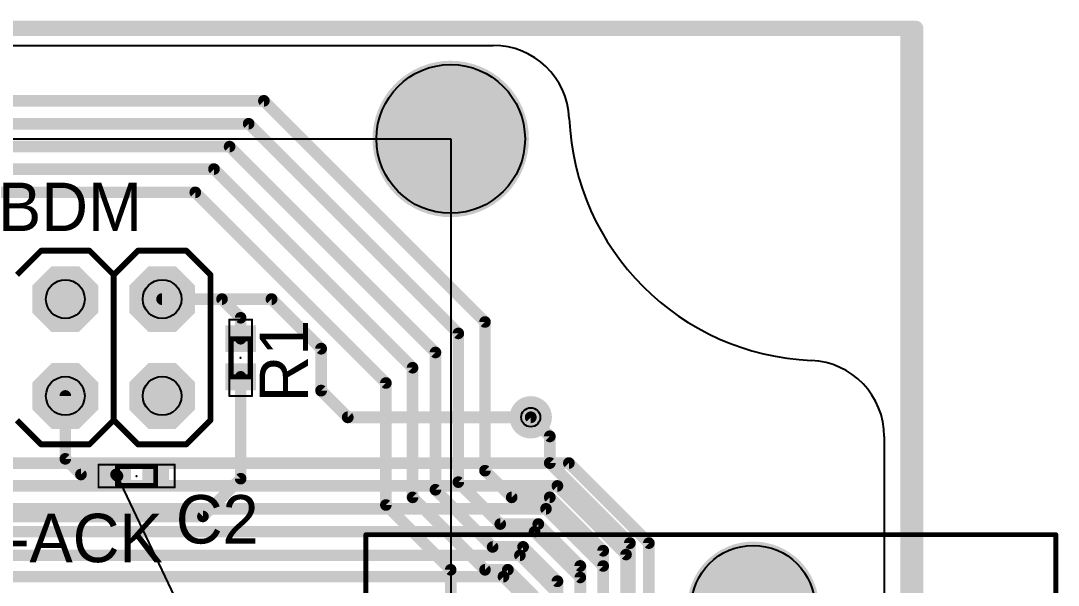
# Model space of a CAD drawing. Extents: x -32.4 to 32.4, y -21.2 to 21.1.
# Drawn here: x 5.22 to 32.44, y 6.3 to 21.1 of the extents above; entities that cross this region are included whole.
import ezdxf
from ezdxf.enums import TextEntityAlignment as Align

# ---------------------------------------------------------------- set-up
doc = ezdxf.new("R2010")
doc.units = 0
for name, color, linetype in [('1', 22, 'CONTINUOUS'), ('16', 175, 'CONTINUOUS'), ('17', 82, 'CONTINUOUS'), ('18', 82, 'CONTINUOUS'), ('19', 53, 'CONTINUOUS'), ('20', 7, 'CONTINUOUS'), ('21', 253, 'CONTINUOUS'), ('22', 253, 'CONTINUOUS'), ('23', 7, 'CONTINUOUS'), ('25', 253, 'CONTINUOUS'), ('29', 7, 'CONTINUOUS'), ('30', 253, 'CONTINUOUS'), ('31', 253, 'CONTINUOUS'), ('39', 22, 'CONTINUOUS'), ('40', 175, 'CONTINUOUS'), ('44', 253, 'CONTINUOUS'), ('51', 253, 'CONTINUOUS')]:
    doc.layers.add(name, color=color, linetype=linetype)

# ---------------------------------------------------------------- blocks, each defined once
blk = doc.blocks.new('RECT')
blk.add_solid([(-0.5, -0.5), (0.5, -0.5), (-0.5, 0.5), (0.5, 0.5)])
blk = doc.blocks.new('OCTAGONP')
at = {"const_width": 0.5}
blk.add_lwpolyline([(-0.25, -0.1036), (-0.25, 0.1036), (-0.1036, 0.25), (0.1036, 0.25), (0.25, 0.1036), (0.25, -0.1036), (0.1036, -0.25), (-0.1036, -0.25), (-0.25, -0.1036), (-0.25, 0.1036)], dxfattribs=at)
blk = doc.blocks.new('ROUNDV')
at = {"const_width": 0.5}
blk.add_lwpolyline([(0, -0.25, 1), (0, 0.25, 1), (0, -0.25)], format="xyb", dxfattribs=at)

msp = doc.modelspace()

# ---------------------------------------------------------------- linework, layer by layer
at = {"layer": '1'}
for points, const_width in [([(-28.3, 20.9), (28.7, 20.9)], 0.4), ([(28.7, 20.9), (28.7, -21)], 0.4), ([(-5.8, 19), (11.6, 19)], 0.3048), ([(11.6, 19), (17.4, 13.2)], 0.3048), ([(11.2, 18.4), (-5.3, 18.4)], 0.3048), ([(16.7, 12.9), (11.2, 18.4)], 0.3048), ([(-5.1, 17.8), (10.7, 17.8)], 0.3048), ([(10.7, 17.8), (16.1, 12.4)], 0.3048), ([(-4.79, 17.21), (10.29, 17.21)], 0.3048), ([(10.29, 17.21), (15.5, 12)], 0.3048), ([(-4.4, 16.6), (9.8, 16.6)], 0.3048), ([(9.8, 16.6), (14.8, 11.6)], 0.3048), ([(10.5, 13.8), (8.93, 13.8)], 0.3048), ([(10.99, 13.31), (10.5, 13.8)], 0.3048), ([(10.99, 12.76), (10.99, 13.31)], 0.3048), ([(17.4, 13.2), (17.4, 9.3)], 0.3048), ([(16.7, 12.9), (16.7, 9)], 0.3048), ([(16.1, 8.8), (16.1, 12.4)], 0.3048), ([(15.5, 12), (15.5, 8.6)], 0.3048), ([(10.99, 11.76), (10.99, 9.09)], 0.3048), ([(14.8, 11.6), (14.8, 8.4)], 0.3048), ([(6.39, 11.26), (6.39, 9.61)], 0.3048), ([(19.1, 10.2), (18.6, 10.7)], 0.3096), ([(19.1, 9.5), (19.1, 10.2)], 0.3096), ([(6.39, 9.61), (6.8, 9.2)], 0.3048), ([(21.2, 7.4), (19.1, 9.5)], 0.3096), ([(6.8, 9.2), (7.72, 9.2)], 0.3048), ([(7.72, 9.2), (7.76, 9.16)], 0.3048), ([(17.4, 9.3), (18.1, 8.6)], 0.3048), ([(10.99, 9.09), (10, 8.1)], 0.3048), ([(16.7, 9), (17.8, 7.9)], 0.3048), ([(15.5, 8.6), (17.4, 6.7)], 0.3048), ([(17.6, 7.3), (16.1, 8.8)], 0.3048), ([(18.1, 8.6), (19.1, 8.6)], 0.3048), ([(20.5, 7.2), (19.1, 8.6)], 0.3096), ([(14.8, 8.4), (16.5, 6.7)], 0.3048), ([(10, 8.1), (5, 8.1)], 0.3048), ([(17.8, 7.9), (18.8, 7.9)], 0.3048), ([(19.9, 6.8), (18.8, 7.9)], 0.3096), ([(18.4, 7.3), (17.6, 7.3)], 0.3048), ([(19.3, 6.4), (18.4, 7.3)], 0.3096), ([(20.5, 5.7), (20.5, 7.2)], 0.3096), ([(21.2, 5.9), (21.2, 7.4)], 0.3096), ([(16.5, 6.7), (16.5, 4.3)], 0.3048), ([(17.4, 6.7), (18, 6.7)], 0.3048), ([(18.7, 6), (18, 6.7)], 0.3096), ([(19.9, 5.5), (19.9, 6.8)], 0.3096), ([(19.3, 5.2), (19.3, 6.4)], 0.3096)]:
    msp.add_lwpolyline(points, dxfattribs=dict(at, const_width=const_width))
for points, const_width in [([(28.8, 20.9, 1), (28.6, 20.9)], 0.2), ([(28.7, 20.8, 1), (28.7, 21)], 0.2), ([(11.6539, 19.0539, 1), (11.5461, 18.9461)], 0.1524), ([(11.6, 18.9238, 1), (11.6, 19.0762)], 0.1524), ([(11.2539, 18.4539, 1), (11.1461, 18.3461)], 0.1524), ([(11.2, 18.3238, 1), (11.2, 18.4762)], 0.1524), ([(10.7539, 17.8539, 1), (10.6461, 17.7461)], 0.1524), ([(10.7, 17.7238, 1), (10.7, 17.8762)], 0.1524), ([(10.3439, 17.2639, 1), (10.2361, 17.1561)], 0.1524), ([(10.29, 17.1338, 1), (10.29, 17.2862)], 0.1524), ([(9.8539, 16.6539, 1), (9.7461, 16.5461)], 0.1524), ([(9.8, 16.5238, 1), (9.8, 16.6762)], 0.1524), ([(8.93, 13.8762, 1), (8.93, 13.7238)], 0.1524), ([(10.5539, 13.8539, 1), (10.4461, 13.7461)], 0.1524), ([(10.5, 13.7238, 1), (10.5, 13.8762)], 0.1524), ([(11.0662, 13.31, 1), (10.9138, 13.31)], 0.1524), ([(10.9361, 13.2561, 1), (11.0439, 13.3639)], 0.1524), ([(17.4762, 13.2, 1), (17.3238, 13.2)], 0.1524), ([(17.3461, 13.1461, 1), (17.4539, 13.2539)], 0.1524), ([(10.9138, 12.76, 1), (11.0662, 12.76)], 0.1524), ([(16.7762, 12.9, 1), (16.6238, 12.9)], 0.1524), ([(16.6461, 12.8461, 1), (16.7539, 12.9539)], 0.1524), ([(16.1762, 12.4, 1), (16.0238, 12.4)], 0.1524), ([(16.0461, 12.3461, 1), (16.1539, 12.4539)], 0.1524), ([(15.5762, 12, 1), (15.4238, 12)], 0.1524), ([(15.4461, 11.9461, 1), (15.5539, 12.0539)], 0.1524), ([(11.0662, 11.76, 1), (10.9138, 11.76)], 0.1524), ([(14.8762, 11.6, 1), (14.7238, 11.6)], 0.1524), ([(14.7461, 11.5461, 1), (14.8539, 11.6539)], 0.1524), ([(6.4662, 11.26, 1), (6.3138, 11.26)], 0.1524), ([(18.6547, 10.7547, 1), (18.5453, 10.6453)], 0.1548), ([(19.1774, 10.2, 1), (19.0226, 10.2)], 0.1548), ([(19.0453, 10.1453, 1), (19.1547, 10.2547)], 0.1548), ([(6.4439, 9.6639, 1), (6.3361, 9.5561)], 0.1524), ([(6.3138, 9.61, 1), (6.4662, 9.61)], 0.1524), ([(19.1547, 9.5547, 1), (19.0453, 9.4453)], 0.1548), ([(19.0226, 9.5, 1), (19.1774, 9.5)], 0.1548), ([(6.8, 9.2762, 1), (6.8, 9.1238)], 0.1524), ([(6.7461, 9.1461, 1), (6.8539, 9.2539)], 0.1524), ([(7.7739, 9.2539, 1), (7.6661, 9.1461)], 0.1524), ([(7.7061, 9.1061, 1), (7.8139, 9.2139)], 0.1524), ([(7.72, 9.1238, 1), (7.72, 9.2762)], 0.1524), ([(17.4539, 9.3539, 1), (17.3461, 9.2461)], 0.1524), ([(17.3238, 9.3, 1), (17.4762, 9.3)], 0.1524), ([(10.9138, 9.09, 1), (11.0662, 9.09)], 0.1524), ([(11.0439, 9.0361, 1), (10.9361, 9.1439)], 0.1524), ([(16.7539, 9.0539, 1), (16.6461, 8.9461)], 0.1524), ([(16.6238, 9, 1), (16.7762, 9)], 0.1524), ([(15.5539, 8.6539, 1), (15.4461, 8.5461)], 0.1524), ([(16.1539, 8.8539, 1), (16.0461, 8.7461)], 0.1524), ([(16.0238, 8.8, 1), (16.1762, 8.8)], 0.1524), ([(18.1, 8.6762, 1), (18.1, 8.5238)], 0.1524), ([(18.0461, 8.5461, 1), (18.1539, 8.6539)], 0.1524), ([(19.1547, 8.6547, 1), (19.0453, 8.5453)], 0.1548), ([(19.1, 8.5238, 1), (19.1, 8.6762)], 0.1524), ([(14.8539, 8.4539, 1), (14.7461, 8.3461)], 0.1524), ([(14.7238, 8.4, 1), (14.8762, 8.4)], 0.1524), ([(15.4238, 8.6, 1), (15.5762, 8.6)], 0.1524), ([(9.9461, 8.1539, 1), (10.0539, 8.0461)], 0.1524), ([(10, 8.0238, 1), (10, 8.1762)], 0.1524), ([(17.8, 7.9762, 1), (17.8, 7.8238)], 0.1524), ([(17.7461, 7.8461, 1), (17.8539, 7.9539)], 0.1524), ([(18.8547, 7.9547, 1), (18.7453, 7.8453)], 0.1548), ([(18.8, 7.8238, 1), (18.8, 7.9762)], 0.1524), ([(17.6, 7.3762, 1), (17.6, 7.2238)], 0.1524), ([(17.5461, 7.2461, 1), (17.6539, 7.3539)], 0.1524), ([(18.4547, 7.3547, 1), (18.3453, 7.2453)], 0.1548), ([(18.4, 7.2238, 1), (18.4, 7.3762)], 0.1524), ([(20.5774, 7.2, 1), (20.4226, 7.2)], 0.1548), ([(21.2774, 7.4, 1), (21.1226, 7.4)], 0.1548), ([(21.1453, 7.3453, 1), (21.2547, 7.4547)], 0.1548), ([(20.4453, 7.1453, 1), (20.5547, 7.2547)], 0.1548), ([(16.5762, 6.7, 1), (16.4238, 6.7)], 0.1524), ([(16.4461, 6.6461, 1), (16.5539, 6.7539)], 0.1524), ([(17.4, 6.7762, 1), (17.4, 6.6238)], 0.1524), ([(17.3461, 6.6461, 1), (17.4539, 6.7539)], 0.1524), ([(18.0547, 6.7547, 1), (17.9453, 6.6453)], 0.1548), ([(18, 6.6238, 1), (18, 6.7762)], 0.1524), ([(19.9774, 6.8, 1), (19.8226, 6.8)], 0.1548), ([(19.8453, 6.7453, 1), (19.9547, 6.8547)], 0.1548), ([(19.3774, 6.4, 1), (19.2226, 6.4)], 0.1548), ([(19.2453, 6.3453, 1), (19.3547, 6.4547)], 0.1548)]:
    msp.add_lwpolyline(points, format="xyb", dxfattribs=dict(at, const_width=const_width))
at = {"layer": '16'}
for points, const_width in [([(-28.3, 20.9), (28.5, 20.9)], 0.4), ([(28.5, 20.9), (28.5, -21)], 0.4), ([(11.8, 13.8), (8.93, 13.8)], 0.3096), ([(13.1, 12.5), (11.8, 13.8)], 0.3096), ([(13.1, 11.4), (13.1, 12.5)], 0.3096), ([(13.8, 10.7), (13.1, 11.4)], 0.3096), ([(18.6, 10.7), (13.8, 10.7)], 0.3096), ([(2.1, 9.5), (19.6, 9.5)], 0.3048), ([(19.6, 9.5), (21.7, 7.4)], 0.3048), ([(1.8, 8.9), (19.3, 8.9)], 0.3048), ([(19.3, 8.9), (21.1, 7.1)], 0.3048), ([(1.4, 8.3), (19, 8.3)], 0.3048), ([(19, 8.3), (20.5, 6.8)], 0.3048), ([(1.1, 7.7), (18.7, 7.7)], 0.3048), ([(18.7, 7.7), (19.9, 6.5)], 0.3048), ([(21.7, 7.4), (21.7, 5.4)], 0.3048), ([(18.3157, 7.0794), (0.3206, 7.0794)], 0.3048), ([(19.2794, 6.1157), (18.3157, 7.0794)], 0.3048), ([(21.1, 7.1), (21.1, 5.2)], 0.3048), ([(20.5, 6.8), (20.5, 5)], 0.3048), ([(17.8843, 6.5206), (1.7206, 6.5206)], 0.3048), ([(18.7206, 5.6843), (17.8843, 6.5206)], 0.3048), ([(19.9, 6.5), (19.9, 4.6)], 0.3048)]:
    msp.add_lwpolyline(points, dxfattribs=dict(at, const_width=const_width))
for points, const_width in [([(28.6, 20.9, 1), (28.4, 20.9)], 0.2), ([(28.5, 20.8, 1), (28.5, 21)], 0.2), ([(8.93, 13.8774, 1), (8.93, 13.7226)], 0.1548), ([(11.8547, 13.8547, 1), (11.7453, 13.7453)], 0.1548), ([(11.8, 13.7226, 1), (11.8, 13.8774)], 0.1548), ([(13.1774, 12.5, 1), (13.0226, 12.5)], 0.1548), ([(13.0453, 12.4453, 1), (13.1547, 12.5547)], 0.1548), ([(13.1547, 11.4547, 1), (13.0453, 11.3453)], 0.1548), ([(13.0226, 11.4, 1), (13.1774, 11.4)], 0.1548), ([(13.8, 10.7774, 1), (13.8, 10.6226)], 0.1548), ([(13.7453, 10.6453, 1), (13.8547, 10.7547)], 0.1548), ([(18.6, 10.6226, 1), (18.6, 10.7774)], 0.1548), ([(19.6539, 9.5539, 1), (19.5461, 9.4461)], 0.1524), ([(19.6, 9.4238, 1), (19.6, 9.5762)], 0.1524), ([(19.3539, 8.9539, 1), (19.2461, 8.8461)], 0.1524), ([(19.3, 8.8238, 1), (19.3, 8.9762)], 0.1524), ([(19.0539, 8.3539, 1), (18.9461, 8.2461)], 0.1524), ([(19, 8.2238, 1), (19, 8.3762)], 0.1524), ([(18.7539, 7.7539, 1), (18.6461, 7.6461)], 0.1524), ([(18.7, 7.6238, 1), (18.7, 7.7762)], 0.1524), ([(21.7762, 7.4, 1), (21.6238, 7.4)], 0.1524), ([(21.6461, 7.3461, 1), (21.7539, 7.4539)], 0.1524), ([(18.3696, 7.1333, 1), (18.2619, 7.0255)], 0.1524), ([(18.3157, 7.0032, 1), (18.3157, 7.1556)], 0.1524), ([(21.1762, 7.1, 1), (21.0238, 7.1)], 0.1524), ([(21.0461, 7.0461, 1), (21.1539, 7.1539)], 0.1524), ([(20.5762, 6.8, 1), (20.4238, 6.8)], 0.1524), ([(20.4461, 6.7461, 1), (20.5539, 6.8539)], 0.1524), ([(17.9381, 6.5745, 1), (17.8304, 6.4667)], 0.1524), ([(17.8843, 6.4444, 1), (17.8843, 6.5968)], 0.1524), ([(19.9762, 6.5, 1), (19.8238, 6.5)], 0.1524), ([(19.8461, 6.4461, 1), (19.9539, 6.5539)], 0.1524)]:
    msp.add_lwpolyline(points, format="xyb", dxfattribs=dict(at, const_width=const_width))
at = {"layer": '19'}
for p, q in [((-16.5, 18), (16.5, 18)), ((16.5, 18), (16.5, -18)), ((14.9922, -6.045), (7.76, 9.16))]:
    msp.add_line(p, q, dxfattribs=at)
at = {"layer": '20'}
for p, q in [((-17.6127, 20.455), (17.6127, 20.455)), ((27.875, 10.1927), (27.875, -10.1927))]:
    msp.add_line(p, q, dxfattribs=at)
for centre, radius in [((16.5, 18), 1.95), ((24.435, 5.715), 1.625)]:
    msp.add_circle(centre, radius, dxfattribs=at)
for centre, radius, start, end in [((17.6127, 18.455), 2, 2.4226, 90), ((26.24, 18.82), 6.635, 182.4226, 267.5774), ((25.875, 10.1927), 2, 360, 87.5774)]:
    msp.add_arc(centre, radius, start, end, dxfattribs=at)
at = {"layer": '21', "const_width": 0.1524}
for points in [[(5.755, 15.07), (5.12, 14.435)], [(7.025, 15.07), (5.755, 15.07)], [(7.66, 14.435), (7.025, 15.07)], [(8.295, 15.07), (7.66, 14.435)], [(9.565, 15.07), (8.295, 15.07)], [(10.2, 14.435), (9.565, 15.07)], [(7.66, 10.625), (7.66, 14.435)], [(10.2, 10.625), (10.2, 14.435)], [(5.755, 9.99), (5.12, 10.625)], [(7.66, 10.625), (7.025, 9.99)], [(8.295, 9.99), (7.66, 10.625)], [(10.2, 10.625), (9.565, 9.99)], [(7.025, 9.99), (5.755, 9.99)], [(9.565, 9.99), (8.295, 9.99)]]:
    msp.add_lwpolyline(points, dxfattribs=at)
at = {"layer": '21', "const_width": 0.0762}
for points in [[(5.755, 15.1081, 1), (5.755, 15.0319)], [(5.7819, 15.0431, 1), (5.7281, 15.0969)], [(7.0519, 15.0969, 1), (6.9981, 15.0431)], [(7.025, 15.0319, 1), (7.025, 15.1081)], [(8.295, 15.1081, 1), (8.295, 15.0319)], [(8.3219, 15.0431, 1), (8.2681, 15.0969)], [(9.5919, 15.0969, 1), (9.5381, 15.0431)], [(9.565, 15.0319, 1), (9.565, 15.1081)], [(7.6981, 14.435, 1), (7.6219, 14.435)], [(7.6331, 14.4619, 1), (7.6869, 14.4081)], [(7.6331, 14.4081, 1), (7.6869, 14.4619)], [(10.2381, 14.435, 1), (10.1619, 14.435)], [(10.1731, 14.4081, 1), (10.2269, 14.4619)], [(7.6219, 10.625, 1), (7.6981, 10.625)], [(7.6869, 10.6519, 1), (7.6331, 10.5981)], [(7.6869, 10.5981, 1), (7.6331, 10.6519)], [(10.1619, 10.625, 1), (10.2381, 10.625)], [(10.2269, 10.5981, 1), (10.1731, 10.6519)], [(5.755, 10.0281, 1), (5.755, 9.9519)], [(5.7281, 9.9631, 1), (5.7819, 10.0169)], [(6.9981, 10.0169, 1), (7.0519, 9.9631)], [(7.025, 9.9519, 1), (7.025, 10.0281)], [(8.295, 10.0281, 1), (8.295, 9.9519)], [(8.2681, 9.9631, 1), (8.3219, 10.0169)], [(9.5381, 10.0169, 1), (9.5919, 9.9631)], [(9.565, 9.9519, 1), (9.565, 10.0281)]]:
    msp.add_lwpolyline(points, format="xyb", dxfattribs=at)
at = {"layer": '22', "const_width": 0.0635}
for points in [[(14.3068, 7.62, 1), (14.2432, 7.62)], [(14.275, 7.6517, 1), (14.275, 7.5883)], [(32.4068, 7.62, 1), (32.3432, 7.62)], [(32.375, 7.5883, 1), (32.375, 7.6517)]]:
    msp.add_lwpolyline(points, format="xyb", dxfattribs=at)
at = {"layer": '22', "const_width": 0.127}
for points in [[(14.275, 7.62), (14.275, -7.62)], [(32.375, 7.62), (14.275, 7.62)], [(32.375, -7.62), (32.375, 7.62)]]:
    msp.add_lwpolyline(points, dxfattribs=at)
at = {"layer": '23'}
for p in [(10.99, 12.26), (8.26, 9.16)]:
    msp.add_point(p, dxfattribs=at)
at = {"layer": '29'}
for points, const_width in [([(16.5, 16.9742, 1), (16.5, 19.0258, 1), (16.5, 16.9742)], 2.0516), ([(24.435, 4.8517, 1), (24.435, 6.5783, 1), (24.435, 4.8517)], 1.7266)]:
    msp.add_lwpolyline(points, format="xyb", dxfattribs=dict(at, const_width=const_width))
at = {"layer": '30'}
for points, const_width in [([(16.5, 16.9742, 1), (16.5, 19.0258, 1), (16.5, 16.9742)], 2.0516), ([(24.435, 4.8517, 1), (24.435, 6.5783, 1), (24.435, 4.8517)], 1.7266)]:
    msp.add_lwpolyline(points, format="xyb", dxfattribs=dict(at, const_width=const_width))
at = {"layer": '39', "const_width": 0.0508}
for points in [[(11.29, 13.26), (10.69, 13.26)], [(10.69, 13.26), (10.69, 11.26)], [(11.29, 11.26), (11.29, 13.26)], [(10.69, 11.26), (11.29, 11.26)], [(9.26, 9.46), (7.26, 9.46)], [(7.26, 9.46), (7.26, 8.86)], [(9.26, 8.86), (9.26, 9.46)], [(7.26, 8.86), (9.26, 8.86)]]:
    msp.add_lwpolyline(points, dxfattribs=at)
at = {"layer": '39', "const_width": 0.0254}
for points in [[(10.69, 13.2727, 1), (10.69, 13.2473)], [(10.7027, 13.26, 1), (10.6773, 13.26)], [(11.3027, 13.26, 1), (11.2773, 13.26)], [(11.29, 13.2473, 1), (11.29, 13.2727)], [(10.69, 11.2727, 1), (10.69, 11.2473)], [(10.6773, 11.26, 1), (10.7027, 11.26)], [(11.2773, 11.26, 1), (11.3027, 11.26)], [(11.29, 11.2473, 1), (11.29, 11.2727)], [(7.26, 9.4727, 1), (7.26, 9.4473)], [(7.2727, 9.46, 1), (7.2473, 9.46)], [(9.2727, 9.46, 1), (9.2473, 9.46)], [(9.26, 9.4473, 1), (9.26, 9.4727)], [(7.26, 8.8727, 1), (7.26, 8.8473)], [(7.2473, 8.86, 1), (7.2727, 8.86)], [(9.2473, 8.86, 1), (9.2727, 8.86)], [(9.26, 8.8473, 1), (9.26, 8.8727)]]:
    msp.add_lwpolyline(points, format="xyb", dxfattribs=at)
at = {"layer": '40', "const_width": 0.0635}
for points in [[(14.3068, 7.62, 1), (14.2432, 7.62)], [(14.275, 7.6517, 1), (14.275, 7.5883)], [(32.4068, 7.62, 1), (32.3432, 7.62)], [(32.375, 7.5883, 1), (32.375, 7.6517)]]:
    msp.add_lwpolyline(points, format="xyb", dxfattribs=at)
at = {"layer": '40', "const_width": 0.127}
for points in [[(32.375, 7.62), (14.275, 7.62)], [(14.275, 7.62), (14.275, -7.62)], [(32.375, -7.62), (32.375, 7.62)]]:
    msp.add_lwpolyline(points, dxfattribs=at)
at = {"layer": '44'}
for centre, radius in [((6.39, 13.8), 0.508), ((8.93, 13.8), 0.508), ((6.39, 11.26), 0.508), ((8.93, 11.26), 0.508), ((18.6, 10.7), 0.25)]:
    msp.add_circle(centre, radius, dxfattribs=at)
at = {"layer": '51', "const_width": 0.0635}
for points in [[(10.74, 12.7918, 1), (10.74, 12.7282)], [(10.7718, 12.76, 1), (10.7082, 12.76)], [(11.19, 12.7918, 1), (11.19, 12.7282)], [(11.2718, 12.76, 1), (11.2082, 12.76)], [(11.24, 12.7282, 1), (11.24, 12.7918)], [(11.24, 12.7282, 1), (11.24, 12.7918)], [(10.74, 11.7918, 1), (10.74, 11.7282)], [(10.7082, 11.76, 1), (10.7718, 11.76)], [(11.2082, 11.76, 1), (11.2718, 11.76)], [(11.24, 11.7282, 1), (11.24, 11.7918)], [(7.76, 9.4418, 1), (7.76, 9.3782)], [(7.7918, 9.41, 1), (7.7283, 9.41)], [(8.7918, 9.41, 1), (8.7282, 9.41)], [(8.76, 9.3782, 1), (8.76, 9.4418)], [(8.7918, 8.96, 1), (8.7282, 8.96)], [(7.76, 8.9418, 1), (7.76, 8.8782)], [(7.7283, 8.91, 1), (7.7918, 8.91)], [(8.7282, 8.91, 1), (8.7918, 8.91)], [(8.7282, 8.91, 1), (8.7918, 8.91)], [(8.76, 8.8782, 1), (8.76, 8.9418)]]:
    msp.add_lwpolyline(points, format="xyb", dxfattribs=at)
at = {"layer": '51', "const_width": 0.127}
for points in [[(11.24, 12.76), (10.74, 12.76)], [(10.74, 12.76), (10.74, 11.76)], [(11.24, 12.76), (11.19, 12.76)], [(11.24, 11.76), (11.24, 12.76)], [(10.74, 11.76), (11.24, 11.76)], [(8.76, 9.41), (7.76, 9.41)], [(7.76, 9.41), (7.76, 8.91)], [(8.76, 8.91), (8.76, 9.41)], [(8.76, 8.91), (8.76, 8.96)], [(7.76, 8.91), (8.76, 8.91)]]:
    msp.add_lwpolyline(points, dxfattribs=at)

# ---------------------------------------------------------------- block references
at = {"layer": '1', "xscale": 0.5, "yscale": 0.6}
for p, rotation in [((10.99, 12.76), 270), ((10.99, 11.76), 270), ((7.76, 9.16), 180), ((8.76, 9.16), 180)]:
    msp.add_blockref('RECT', p, dxfattribs=dict(at, rotation=rotation))
at = {"layer": '17', "xscale": 1.524, "yscale": 1.524, "rotation": 180}
for p in [(6.39, 13.8), (6.39, 13.8), (8.93, 13.8), (8.93, 13.8), (6.39, 11.26), (6.39, 11.26), (8.93, 11.26), (8.93, 11.26)]:
    msp.add_blockref('OCTAGONP', p, dxfattribs=at)
at = {"layer": '18', "xscale": 0.9064, "yscale": 0.9064}
msp.add_blockref('ROUNDV', (18.6, 10.7), dxfattribs=at)
msp.add_blockref('ROUNDV', (18.6, 10.7), dxfattribs=at)
at = {"layer": '29'}
for name, p, xscale, yscale, rotation in [('OCTAGONP', (6.39, 13.8), 1.7272, 1.7272, 180), ('OCTAGONP', (8.93, 13.8), 1.7272, 1.7272, 180), ('RECT', (10.99, 12.76), 0.7032, 0.8032, 270), ('OCTAGONP', (6.39, 11.26), 1.7272, 1.7272, 180), ('OCTAGONP', (8.93, 11.26), 1.7272, 1.7272, 180), ('RECT', (10.99, 11.76), 0.7032, 0.8032, 270), ('RECT', (7.76, 9.16), 0.7032, 0.8032, 180), ('RECT', (8.76, 9.16), 0.7032, 0.8032, 180)]:
    msp.add_blockref(name, p, dxfattribs=dict(at, xscale=xscale, yscale=yscale, rotation=rotation))
at = {"layer": '29', "xscale": 1.1096, "yscale": 1.1096}
msp.add_blockref('ROUNDV', (18.6, 10.7), dxfattribs=at)
at = {"layer": '30', "xscale": 1.7272, "yscale": 1.7272, "rotation": 180}
for p in [(6.39, 13.8), (8.93, 13.8), (6.39, 11.26), (8.93, 11.26)]:
    msp.add_blockref('OCTAGONP', p, dxfattribs=at)
at = {"layer": '30', "xscale": 1.1096, "yscale": 1.1096}
msp.add_blockref('ROUNDV', (18.6, 10.7), dxfattribs=at)
at = {"layer": '31', "xscale": 0.5, "yscale": 0.6}
for p, rotation in [((10.99, 12.76), 270), ((10.99, 11.76), 270), ((7.76, 9.16), 180), ((8.76, 9.16), 180)]:
    msp.add_blockref('RECT', p, dxfattribs=dict(at, rotation=rotation))
at = {"layer": '51', "xscale": 0.508, "yscale": 0.508, "rotation": 180}
for p in [(6.39, 13.8), (8.93, 13.8), (6.39, 11.26), (8.93, 11.26)]:
    msp.add_blockref('RECT', p, dxfattribs=at)

# ---------------------------------------------------------------- texts
at = {"layer": '25'}
for s, p in [('BDM', (8.4, 16.855)), ('C2', (11.46, 8.66))]:
    msp.add_text(s, height=1.27, dxfattribs=at).set_placement(p, align=Align.TOP_RIGHT)
msp.add_text('R1', height=1.27, rotation=90, dxfattribs=at).set_placement((11.49, 13.26), align=Align.TOP_RIGHT)
msp.add_text('SW-ACK', height=1.27, dxfattribs=at).set_placement((2.15, 6.9))

doc.saveas('drawing.dxf')
